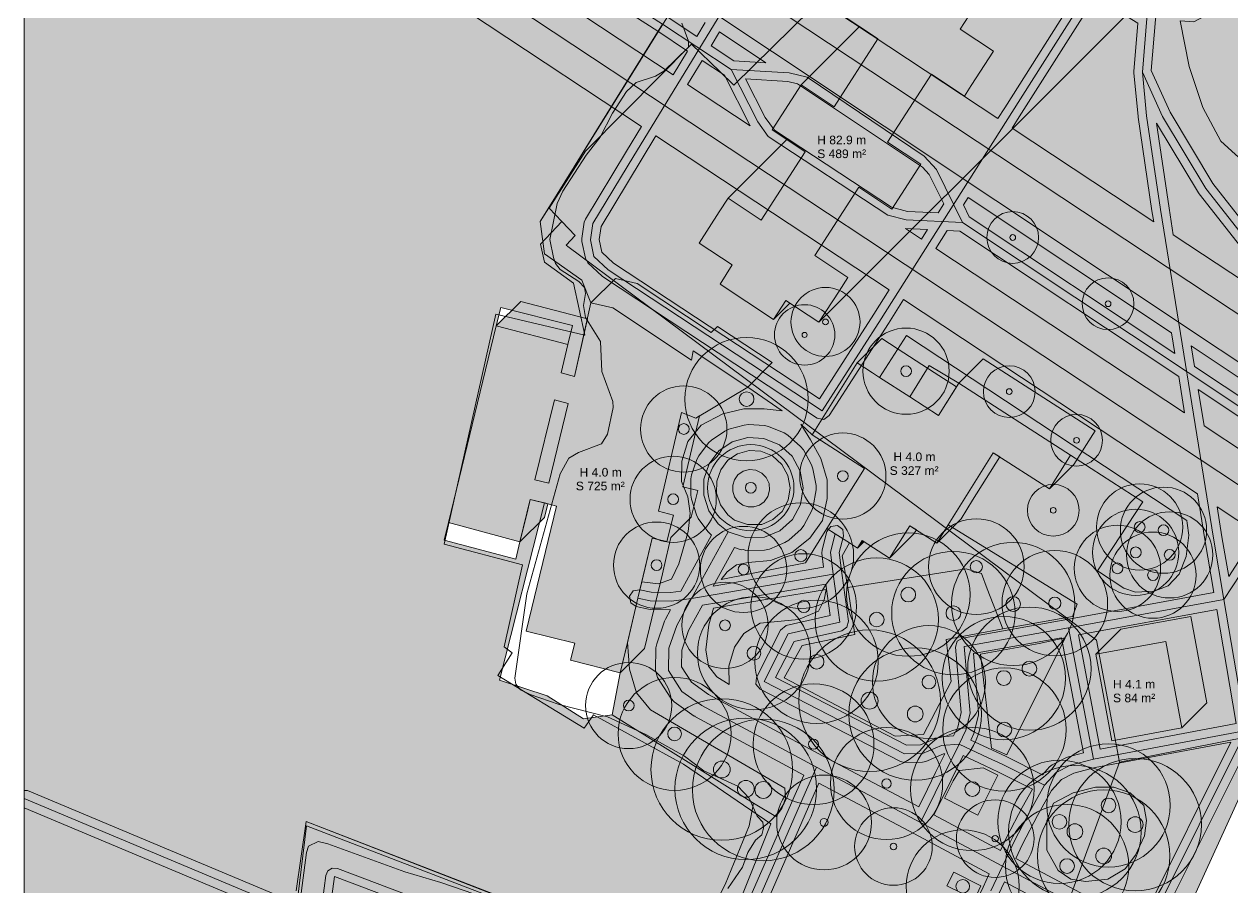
# Model space of a CAD drawing. Header units: metres. Extents: x -8 to 1190, y -11 to 1223.
# Drawn here: x 0 to 140, y 985.6 to 1085.7 of the extents above; entities that cross this region are included whole.
import ezdxf

# ---------------------------------------------------------------- set-up
doc = ezdxf.new("R2010")
doc.units = ezdxf.units.M
doc.header["$MEASUREMENT"] = 0
for name, color, linetype, lineweight, true_color in [('TPX_BUILDING_AREAS_TEXT', 7, 'CONTINUOUS', 0, 0x000000), ('TPX_BUILDING_HEIGHTS_TEXT', 7, 'CONTINUOUS', 0, 0x000000), ('TPX_BUILDINGS', 7, 'CONTINUOUS', 0, 0x000000), ('TPX_BUILDINGS_HATCH', 7, 'CONTINUOUS', 0, 0xf0f0f0), ('TPX_BUILDINGS_SHADOWS_HATCH', 7, 'CONTINUOUS', 0, 0x000000), ('TPX_BUILDINGS_SHADOWS_OUTLINES', 7, 'CONTINUOUS', 0, 0x000000), ('TPX_CADASTRES', 7, 'CONTINUOUS', 0, 0x646464), ('TPX_CONTOUR_LINES_5M', 7, 'CONTINUOUS', 0, 0x969696), ('TPX_FRAME_PROJECT', 7, 'CONTINUOUS', 0, 0x000000), ('TPX_ROADS_AXES', 7, 'CONTINUOUS', 0, 0x323232), ('TPX_ROADS_CONTOURS', 7, 'CONTINUOUS', 0, 0x646464), ('TPX_VEGETATION_GREEN_SPACES', 7, 'CONTINUOUS', 0, 0x58ba48), ('TPX_VEGETATION_GREEN_SPACES_HATCH', 7, 'CONTINUOUS', 0, 0x58ba48), ('TPX_VEGETATION_TREES_INDIVIDUAL', 7, 'CONTINUOUS', 0, 0x136734), ('TPX_WATERWAYS', 7, 'CONTINUOUS', 0, 0x7aafdf), ('TPX_WATERWAYS_HATCH', 7, 'CONTINUOUS', 0, 0x7aafdf)]:
    doc.layers.add(name, color=color, linetype=linetype, lineweight=lineweight, true_color=true_color)
doc.styles.add('TPX_TEXTE', font='arial.ttf')

# ---------------------------------------------------------------- blocks, each defined once
blk = doc.blocks.new('TREETR006_CR070')
at = {"layer": 'TPX_VEGETATION_TREES_INDIVIDUAL'}
for radius in [7, 0.583]:
    blk.add_circle((0, 0, 0.04), radius, dxfattribs=at)
blk = doc.blocks.new('TREETR009_CR072')
at = {"layer": 'TPX_VEGETATION_TREES_INDIVIDUAL'}
for radius in [7.15, 0.851]:
    blk.add_circle((0, 0, 0.04), radius, dxfattribs=at)
blk = doc.blocks.new('TREETR003_CR030')
at = {"layer": 'TPX_VEGETATION_TREES_INDIVIDUAL'}
for radius in [3, 0.333]:
    blk.add_circle((0, 0, 0.04), radius, dxfattribs=at)
blk = doc.blocks.new('TREETR005_CR065')
at = {"layer": 'TPX_VEGETATION_TREES_INDIVIDUAL'}
for radius in [6.5, 0.542]:
    blk.add_circle((0, 0, 0.04), radius, dxfattribs=at)
blk = doc.blocks.new('TREETR003_CR035')
at = {"layer": 'TPX_VEGETATION_TREES_INDIVIDUAL'}
for radius in [3.5, 0.292]:
    blk.add_circle((0, 0, 0.04), radius, dxfattribs=at)
blk = doc.blocks.new('TREETR010_CR082')
at = {"layer": 'TPX_VEGETATION_TREES_INDIVIDUAL'}
for radius in [8.21, 0.978]:
    blk.add_circle((0, 0, 0.04), radius, dxfattribs=at)
blk = doc.blocks.new('TREETR008_CR066')
at = {"layer": 'TPX_VEGETATION_TREES_INDIVIDUAL'}
for radius in [6.55, 0.792]:
    blk.add_circle((0, 0, 0.04), radius, dxfattribs=at)
blk = doc.blocks.new('TREETR004_CR045')
at = {"layer": 'TPX_VEGETATION_TREES_INDIVIDUAL'}
for radius in [4.5, 0.375]:
    blk.add_circle((0, 0, 0.04), radius, dxfattribs=at)
blk = doc.blocks.new('TREETR005_CR055')
at = {"layer": 'TPX_VEGETATION_TREES_INDIVIDUAL'}
for radius in [5.5, 0.458]:
    blk.add_circle((0, 0, 0.04), radius, dxfattribs=at)
blk = doc.blocks.new('TREETR003_CR040')
at = {"layer": 'TPX_VEGETATION_TREES_INDIVIDUAL'}
for radius in [4, 0.333]:
    blk.add_circle((0, 0, 0.04), radius, dxfattribs=at)
blk = doc.blocks.new('TREETR006_CR050')
at = {"layer": 'TPX_VEGETATION_TREES_INDIVIDUAL'}
for radius in [5, 0.625]:
    blk.add_circle((0, 0, 0.04), radius, dxfattribs=at)
blk = doc.blocks.new('TREETR007_CR061')
at = {"layer": 'TPX_VEGETATION_TREES_INDIVIDUAL'}
for radius in [6.12, 0.708]:
    blk.add_circle((0, 0, 0.04), radius, dxfattribs=at)
blk = doc.blocks.new('TREETR009_CR077')
at = {"layer": 'TPX_VEGETATION_TREES_INDIVIDUAL'}
for radius in [7.68, 0.914]:
    blk.add_circle((0, 0, 0.04), radius, dxfattribs=at)
blk = doc.blocks.new('TREETR007_CR056')
at = {"layer": 'TPX_VEGETATION_TREES_INDIVIDUAL'}
for radius in [5.55, 0.708]:
    blk.add_circle((0, 0, 0.04), radius, dxfattribs=at)

msp = doc.modelspace()

# ---------------------------------------------------------------- hatches: boundary and pattern name
at = {"layer": 'TPX_BUILDINGS_HATCH'}
for points in [[(80.55, 1063.88), (78.25, 1060.25), (82.08, 1057.72), (80.67, 1055.51), (86.87, 1051.4), (88.28, 1053.61), (92.12, 1051.07), (94.49, 1054.67), (95.47, 1056.28), (91.64, 1058.82), (96.74, 1066.75), (100.58, 1064.21), (103.94, 1069.42), (100.09, 1071.96), (105.17, 1079.86), (109.01, 1077.31), (109.78, 1078.53), (112.36, 1082.52), (108.51, 1085.06), (110.02, 1087.41), (103.81, 1091.52), (102.31, 1089.17), (98.48, 1091.71), (95.94, 1087.67), (95.14, 1086.5), (98.97, 1083.97), (93.88, 1076.06), (90.05, 1078.6), (86.71, 1073.39), (90.54, 1070.86), (85.42, 1062.92), (81.59, 1065.46), (80.55, 1063.88)], [(96.57, 1046.35), (91.35, 1038.01), (97.4, 1034.1), (93.06, 1027.15), (94.01, 1026.54), (95.66, 1025.48), (96.61, 1024.87), (97.15, 1025.74), (100.31, 1023.71), (102.66, 1027.47), (105.78, 1025.46), (107.11, 1027.59), (112.32, 1035.94), (118.85, 1031.74), (121.3, 1035.67), (108.33, 1044.01), (106, 1040.27), (102.65, 1042.43), (99.15, 1044.68), (98.35, 1045.2), (96.57, 1046.35)], [(132.33, 1014.04), (124.22, 1012.56), (126.07, 1002.53), (134.18, 1004.02), (132.33, 1014.04)]]:
    msp.add_hatch(color=256, dxfattribs=at).paths.add_polyline_path(points)
h = msp.add_hatch(color=256, dxfattribs=at)
h.paths.add_polyline_path([(54.73, 1050.66), (49.2, 1027.86), (57.47, 1025.6), (58.67, 1030.53), (60.33, 1030.11), (61.71, 1029.76), (58.18, 1015.25), (63.85, 1013.86), (63.33, 1011.88), (69.08, 1010.4), (69.93, 1013.93), (71.15, 1019.08), (71.59, 1020.96), (72.79, 1026.02), (74.5, 1025.64), (75.27, 1028.71), (73.52, 1029.16), (76.21, 1040.6), (77.85, 1039.96), (83.88, 1043.56), (77.54, 1047.76), (77.37, 1046.68), (68.24, 1052.74), (65.7, 1053.33), (63.81, 1044.79), (62.23, 1045.21), (63.02, 1048.51), (54.73, 1050.66)])
h.paths.add_polyline_path([(59.19, 1032.8), (61.47, 1042.06), (63.07, 1041.65), (60.81, 1032.39), (59.19, 1032.8)], flags=16)
at = {"layer": 'TPX_BUILDINGS_SHADOWS_HATCH'}
for points in [[(96.74, 1066.75), (91.64, 1058.82), (95.47, 1056.28), (94.49, 1054.67), (92.12, 1051.07), (150.74, 1109.69), (153.11, 1113.29), (154.09, 1114.9), (152.4, 1116.02), (159.2, 1122.83), (162.55, 1128.04), (160.86, 1129.16), (167.63, 1135.93), (168.4, 1137.15), (170.98, 1141.14), (167.13, 1143.68), (168.64, 1146.03), (162.43, 1150.14), (160.42, 1148.13), (157.1, 1150.33), (98.48, 1091.71), (102.31, 1089.17), (103.81, 1091.52), (110.02, 1087.41), (108.51, 1085.06), (112.36, 1082.52), (109.78, 1078.53), (109.01, 1077.31), (105.17, 1079.86), (100.09, 1071.96), (103.94, 1069.42), (100.58, 1064.21), (96.74, 1066.75)], [(96.84, 1085.38), (90.05, 1078.6), (93.88, 1076.06), (98.97, 1083.97), (96.84, 1085.38)], [(88.4, 1072.27), (81.59, 1065.46), (85.42, 1062.92), (90.54, 1070.86), (88.4, 1072.27)], [(68.53, 1056.15), (65.7, 1053.33), (68.24, 1052.74), (77.37, 1046.68), (77.54, 1047.76), (83.88, 1043.56), (86.71, 1046.39), (80.37, 1050.59), (79.65, 1049.87), (71.07, 1055.57), (68.53, 1056.15)], [(57.56, 1053.49), (54.73, 1050.66), (63.02, 1048.51), (62.23, 1045.21), (63.81, 1044.79), (65.29, 1051.48), (57.56, 1053.49)], [(88.28, 1053.61), (86.87, 1051.4), (88.76, 1053.29), (88.28, 1053.61)], [(99.4, 1049.18), (96.57, 1046.35), (98.35, 1045.2), (99.15, 1044.68), (102.65, 1042.43), (106, 1040.27), (108.07, 1043.59), (105.47, 1045.26), (101.98, 1047.51), (101.18, 1048.03), (99.4, 1049.18)], [(111.16, 1046.84), (108.33, 1044.01), (121.3, 1035.67), (118.85, 1031.74), (121.67, 1034.57), (124.13, 1038.49), (111.16, 1046.84)], [(61.47, 1042.06), (59.19, 1032.8), (60.81, 1032.39), (63.07, 1041.65), (61.47, 1042.06)], [(69.88, 1013.75), (69.08, 1010.4), (71.91, 1013.22), (72.76, 1016.76), (73.98, 1021.91), (74.42, 1023.79), (74.97, 1026.11), (77.33, 1028.47), (78.09, 1031.54), (76.34, 1031.99), (78.28, 1040.22), (77.85, 1039.96), (76.21, 1040.6), (73.52, 1029.16), (75.27, 1028.71), (74.5, 1025.64), (72.79, 1026.02), (71.59, 1020.96), (71.15, 1019.08), (69.88, 1013.75)], [(107.11, 1027.59), (105.78, 1025.46), (108.61, 1028.29), (109.94, 1030.42), (113.08, 1035.45), (112.32, 1035.94), (107.11, 1027.59)], [(58.29, 1028.98), (57.47, 1025.6), (60.3, 1028.43), (60.69, 1030.02), (58.67, 1030.53), (58.29, 1028.98)], [(102.38, 1027.02), (100.31, 1023.71), (103.14, 1026.54), (103.42, 1026.98), (102.66, 1027.47), (102.38, 1027.02)], [(97.15, 1025.74), (96.61, 1024.87), (97.35, 1025.61), (97.15, 1025.74)], [(127.12, 1015.46), (124.22, 1012.56), (132.33, 1014.04), (134.18, 1004.02), (137.08, 1006.92), (135.22, 1016.94), (127.12, 1015.46)]]:
    msp.add_hatch(color=256, dxfattribs=at).paths.add_polyline_path(points)
at = {"layer": 'TPX_VEGETATION_GREEN_SPACES_HATCH'}
for points in [[(0, 946.95), (0, 748.38), (1.31, 752.54), (3.68, 758.98), (6.18, 765.81), (7.04, 769.09), (7.68, 771.52), (8.36, 774.1), (8.58, 774.97), (10.02, 782.12), (11.48, 793.14), (12.1, 803.39), (13.01, 814.47), (13.87, 823.96), (14.22, 828.87), (14.35, 830.78), (14.48, 832.11), (15.05, 839.73), (17.03, 857.82), (17.14, 858.81), (18.41, 871.02), (22.6, 871.19), (28, 870.09), (29.63, 870.42), (66.84, 873.86), (69.33, 877.17), (70.64, 878.65), (71.45, 879.38), (72.23, 879.52), (72.99, 878.95), (77.42, 900.8), (81.56, 922.88), (82.26, 923.22), (85.47, 922.63), (85.77, 924.24), (86.11, 926.04), (86.54, 928.42), (86.97, 930.73), (89.12, 942.26), (89.73, 944.01), (90.69, 945.45), (92.03, 946.57), (93.5, 947.2), (95.23, 947.38), (115.7, 948.85), (117.33, 949.18), (118.76, 949.67), (119.86, 950.6), (120.69, 951.98), (125.22, 961.69), (130.85, 974.01), (132.57, 977.77), (134.39, 981.76), (142.7, 999.97), (145.24, 1005.52), (185.84, 1013.05), (217.83, 1018.96), (223.71, 1020.26), (221.84, 1029.13), (218.88, 1043.16), (217.58, 1049.33), (217.01, 1052.03), (215.68, 1058.31), (215.05, 1061.27), (214.08, 1065.92), (212.22, 1074.71), (211.56, 1077.85), (241.43, 1084.13), (243.06, 1076.42), (246.19, 1061.55), (248.12, 1052.43), (248.93, 1048.59), (250.85, 1039.5), (253.62, 1026.2), (259.73, 1027.35), (266.95, 1028.75), (258.3, 1072.96), (255.77, 1085.84), (296.74, 1093.81), (313.88, 1097.15), (316.41, 1097.64), (334.66, 1101.2), (378.18, 1109.74), (389.82, 1112.03), (387.91, 1124.13), (401.49, 1126.84), (484.15, 1142.34), (485.48, 1142.62), (487.78, 1143.04), (498.8, 1145.1), (500.98, 1145.51), (530.38, 1150.99), (533.24, 1151.54), (574.75, 1159.4), (574.1, 1163.4), (563.36, 1215.93), (563, 1218.59), (401.94, 1218.59), (401.47, 1216.75), (400.39, 1208.81), (401.16, 1205.6), (402.53, 1203.12), (403.3, 1200.46), (403.67, 1197.11), (402.52, 1193.65), (399.97, 1187.73), (396.85, 1182.79), (394.1, 1179.23), (389.84, 1175.05), (384.07, 1168.9), (379.71, 1165.1), (377.59, 1162.91), (376.46, 1159.99), (375.71, 1155.78), (375.78, 1138.41), (375.81, 1129.84), (373.86, 1128.02), (371.07, 1126.67), (366.58, 1125.46), (336.55, 1120.38), (326.68, 1119.79), (315.15, 1121.43), (307.05, 1123.19), (299.46, 1126.34), (289.16, 1132.6), (282.52, 1138.46), (277.47, 1144.68), (272.95, 1149.57), (270.14, 1151.39), (267.65, 1152.32), (261.09, 1177.74), (229.2, 1170.51), (226.55, 1164.41), (162.2, 1148.41), (158.41, 1147.29), (154.16, 1145.85), (149.7, 1143.84), (145.34, 1141.24), (141.54, 1138.54), (144.46, 1134.75), (146.98, 1131.4), (133.62, 1121.1), (131.09, 1124.45), (127.13, 1129.25), (123.84, 1130.33), (91.75, 1110.02), (87.45, 1107.29), (81.28, 1097.36), (59.82, 1062.76), (60.31, 1059.01), (64.63, 1055.95), (65.7, 1053.33), (68.24, 1052.74), (77.37, 1046.68), (77.54, 1047.76), (83.88, 1043.56), (77.85, 1039.96), (76.21, 1040.6), (73.52, 1029.16), (75.27, 1028.71), (74.5, 1025.64), (72.79, 1026.02), (71.15, 1019.08), (69.93, 1013.93), (69.08, 1010.4), (68.15, 1005.55), (76.96, 1000.05), (84.54, 995.29), (84.06, 992.66), (81.26, 985.85), (77.92, 979.36), (76.05, 976.38), (32.69, 993.15), (31.52, 985.11), (31.23, 982.73), (28.61, 961.39), (31.66, 960.68), (32.35, 960.51), (33.03, 960.34), (57.92, 954.73), (58.66, 954.55), (59.41, 954.37), (63.72, 953.35), (60.59, 933.97), (0, 946.95)], [(135.6, 1085.94), (134, 1086.03), (135.03, 1080.73), (136.63, 1075.99), (138.71, 1072.07), (142.03, 1069.07), (146.5, 1066.43), (151.98, 1065.27), (156.9, 1065.53), (162.59, 1067.21), (167.48, 1069.57), (167.32, 1072.14), (168, 1075.25), (169.05, 1078.43), (171.07, 1082.42), (174.15, 1086.77), (178.48, 1090.4), (184.02, 1093.88), (188.44, 1096.21), (193.45, 1098.04), (197.51, 1099.09), (201.82, 1100), (206.53, 1100.54), (210.91, 1100.66), (216.07, 1100.43), (221.63, 1099.53), (226.47, 1097.91), (230.3, 1096.63), (233.61, 1096.25), (237.08, 1096.44), (239.16, 1096.47), (241.09, 1096.17), (241.33, 1100.61), (240.78, 1105.99), (239.26, 1112.02), (237.78, 1116.32), (236.66, 1115.86), (234.76, 1115.95), (231.93, 1117.04), (229.53, 1118.43), (227.65, 1120.43), (225.96, 1123.95), (224.78, 1127.69), (224.38, 1131.27), (224.46, 1133.52), (225, 1135.62), (225.57, 1136.34), (222.37, 1139.49), (218.37, 1142.81), (214.48, 1145.28), (209.77, 1147.78), (204.86, 1149.82), (200.28, 1150.74), (196.2, 1150.63), (192.57, 1149.74), (189.27, 1148.36), (186.65, 1146.57), (184.27, 1144.16), (182.66, 1141.88), (183.94, 1140.96), (184.67, 1138.52), (184.36, 1133.59), (183.38, 1129.04), (180.82, 1123.23), (177.41, 1119.71), (172.92, 1116.75), (167.96, 1114.82), (162.52, 1113.95), (157.31, 1113.48), (152.31, 1112.4), (148.81, 1110.86), (145.7, 1108.11), (143.4, 1105.05), (142.08, 1100.41), (140.99, 1095.8), (140.29, 1091.1), (139.38, 1088.82), (137.42, 1086.91), (135.6, 1085.94)], [(102.26, 1049.54), (99.15, 1044.68), (102.65, 1042.43), (104.92, 1046.07), (108.33, 1044.01), (121.3, 1035.67), (129.67, 1030.25), (124.41, 1022.22), (127.47, 1020.23), (128.82, 1019.78), (130.97, 1019.87), (132.62, 1020.51), (133.87, 1021.86), (134.71, 1023.89), (134.99, 1026.36), (134.83, 1027.75), (134.79, 1028.06), (102.26, 1049.54)], [(72.79, 1026.02), (71.59, 1020.96), (73.53, 1020.72), (75.02, 1021.27), (75.89, 1023.05), (76.98, 1026.81), (77.21, 1028.92), (76.93, 1030.84), (76.18, 1032.62), (76.23, 1034.96), (76.93, 1037.26), (78.48, 1039.12), (80.97, 1040.47), (83.43, 1041.05), (85.78, 1041.03), (87.85, 1040.79), (83.88, 1043.56), (77.85, 1039.96), (76.21, 1040.6), (73.52, 1029.16), (75.27, 1028.71), (74.5, 1025.64), (72.79, 1026.02)], [(81.51, 1022.12), (80.79, 1021.22), (90.57, 1023.15), (93.06, 1027.15), (97.4, 1034.1), (91.35, 1038.01), (90.04, 1039.25), (91.14, 1037.43), (92.36, 1035.26), (93.08, 1032.78), (93.08, 1030.62), (92.54, 1028.07), (91.07, 1026.01), (88.98, 1024.36), (86.53, 1023.43), (83.94, 1023.19), (82.58, 1022.93), (81.51, 1022.12)], [(82.13, 1032.16), (82.13, 1031.47), (82.34, 1030.82), (82.73, 1030.27), (83.29, 1029.86), (83.93, 1029.65), (84.6, 1029.65), (85.25, 1029.86), (85.79, 1030.25), (86.22, 1030.87), (86.41, 1031.61), (86.35, 1032.36), (86.03, 1033.05), (85.5, 1033.58), (84.82, 1033.9), (84.08, 1033.98), (83.36, 1033.79), (82.74, 1033.36), (82.34, 1032.81), (82.13, 1032.16)], [(95.66, 1025.48), (94.81, 1023.98), (95.46, 1020.31), (109.21, 1022.49), (110.97, 1021.92), (111.64, 1020.16), (113.43, 1015.5), (121.53, 1016.94), (122.07, 1018.38), (107.11, 1027.59), (105.78, 1025.46), (102.66, 1027.47), (100.31, 1023.71), (97.15, 1025.74), (96.61, 1024.87), (95.66, 1025.48)], [(90.17, 1013.59), (88.08, 1009.84), (100.97, 1003.07), (104.26, 1003.25), (107.46, 1009.39), (106.86, 1014.29), (113.43, 1015.5), (111.64, 1020.16), (110.97, 1021.92), (109.21, 1022.49), (95.46, 1020.31), (96.28, 1014.87), (90.17, 1013.59)], [(79.37, 1015.98), (79.03, 1013.06), (79.32, 1011.19), (80.31, 1009.95), (81.72, 1009.07), (81.69, 1011.17), (82.33, 1013.37), (83.41, 1014.98), (85.31, 1016.16), (89.77, 1016.59), (92.08, 1017.57), (92.75, 1018.88), (92.98, 1020.09), (79.9, 1017.9), (79.37, 1015.98)], [(69.08, 1010.4), (68.15, 1005.55), (76.96, 1000.05), (84.54, 995.29), (87.12, 993.75), (87.82, 994.67), (88.27, 995.82), (88.16, 997.01), (72.6, 1006.1), (70.97, 1008.08), (70.18, 1010.84), (69.93, 1013.93), (69.08, 1010.4)], [(117.64, 1013.82), (110.87, 1012.59), (112.12, 1001.68), (113.9, 1000.91), (120.66, 1014.46), (117.64, 1013.82)], [(107.68, 997.88), (106.68, 995.86), (110.54, 993.88), (112.85, 998.52), (111.15, 999.4), (108.42, 999.09), (107.68, 997.88)], [(119.3, 995.27), (118.54, 993.23), (118.55, 989.83), (119.84, 987.49), (121.34, 986.48), (123.02, 986.19), (125.62, 986.49), (127.61, 987.66), (128.84, 989.25), (129.85, 991.48), (130.11, 993.29), (129.79, 995.02), (128.21, 996.5), (126.32, 997.15), (124.18, 997.15), (121.61, 996.47), (119.3, 995.27)], [(107.76, 987.27), (106.96, 985.69), (108.6, 984.89), (110.15, 984.13), (110.91, 985.7), (107.76, 987.27)]]:
    msp.add_hatch(color=256, dxfattribs=at).paths.add_polyline_path(points)
at = {"layer": 'TPX_WATERWAYS_HATCH'}
for points in [[(0, 1218.59), (0, 946.95), (60.59, 933.97), (63.72, 953.35), (59.41, 954.37), (58.66, 954.55), (57.92, 954.73), (33.03, 960.34), (32.35, 960.51), (31.66, 960.68), (28.61, 961.39), (30.95, 980.52), (31.23, 982.73), (31.52, 985.11), (32.69, 993.15), (68.12, 979.37), (76.05, 976.38), (77.92, 979.36), (81.26, 985.85), (84.06, 992.66), (84.54, 995.29), (76.96, 1000.05), (68.15, 1005.55), (64.83, 1005.08), (60.63, 1007.74), (55.09, 1009.55), (60.33, 1030.11), (58.67, 1030.53), (57.47, 1025.6), (56.98, 1023.58), (48.69, 1025.81), (49.2, 1027.86), (54.73, 1050.66), (55.25, 1052.8), (63.55, 1050.68), (63.02, 1048.51), (62.23, 1045.21), (63.81, 1044.79), (65.7, 1053.33), (64.63, 1055.95), (60.31, 1059.01), (59.82, 1062.76), (61.27, 1065.1), (66.36, 1073.33), (69.94, 1079.11), (73.99, 1085.67), (81.28, 1097.36), (87.45, 1107.29), (91.75, 1110.02), (123.84, 1130.33), (127.13, 1129.25), (131.09, 1124.45), (133.62, 1121.1), (146.98, 1131.4), (144.46, 1134.75), (141.54, 1138.54), (145.34, 1141.24), (149.7, 1143.84), (154.16, 1145.85), (158.41, 1147.29), (162.2, 1148.41), (226.55, 1164.41), (229.2, 1170.51), (261.09, 1177.74), (267.65, 1152.32), (270.14, 1151.39), (272.95, 1149.57), (277.47, 1144.68), (282.52, 1138.46), (289.16, 1132.6), (299.46, 1126.34), (307.05, 1123.19), (315.15, 1121.43), (326.68, 1119.79), (336.55, 1120.38), (366.58, 1125.46), (371.07, 1126.67), (373.86, 1128.02), (375.81, 1129.84), (375.78, 1138.41), (375.71, 1155.78), (376.46, 1159.99), (377.59, 1162.91), (379.71, 1165.1), (384.07, 1168.9), (389.84, 1175.05), (394.1, 1179.23), (396.85, 1182.79), (399.97, 1187.73), (402.52, 1193.65), (403.67, 1197.11), (403.3, 1200.46), (402.53, 1203.12), (401.16, 1205.6), (400.39, 1208.81), (401.47, 1216.75), (401.94, 1218.59), (0, 1218.59)], [(0, 1218.59), (0, 946.95), (60.59, 933.97), (63.72, 953.35), (59.41, 954.37), (58.66, 954.55), (57.92, 954.73), (33.03, 960.34), (32.35, 960.51), (31.66, 960.68), (28.61, 961.39), (30.95, 980.52), (31.23, 982.73), (31.52, 985.11), (32.69, 993.15), (68.12, 979.37), (76.05, 976.38), (77.92, 979.36), (81.26, 985.85), (84.06, 992.66), (84.54, 995.29), (76.96, 1000.05), (68.15, 1005.55), (64.83, 1005.08), (60.63, 1007.74), (55.09, 1009.55), (60.33, 1030.11), (58.67, 1030.53), (57.47, 1025.6), (56.98, 1023.58), (48.69, 1025.81), (49.2, 1027.86), (54.73, 1050.66), (55.25, 1052.8), (63.55, 1050.68), (63.02, 1048.51), (62.23, 1045.21), (63.81, 1044.79), (65.7, 1053.33), (64.63, 1055.95), (60.31, 1059.01), (59.82, 1062.76), (61.27, 1065.1), (66.36, 1073.33), (69.94, 1079.11), (73.99, 1085.67), (81.28, 1097.36), (87.45, 1107.29), (91.75, 1110.02), (123.84, 1130.33), (127.13, 1129.25), (131.09, 1124.45), (133.62, 1121.1), (146.98, 1131.4), (144.46, 1134.75), (141.54, 1138.54), (145.34, 1141.24), (149.7, 1143.84), (154.16, 1145.85), (158.41, 1147.29), (162.2, 1148.41), (226.55, 1164.41), (229.2, 1170.51), (261.09, 1177.74), (267.65, 1152.32), (270.14, 1151.39), (272.95, 1149.57), (277.47, 1144.68), (282.52, 1138.46), (289.16, 1132.6), (299.46, 1126.34), (307.05, 1123.19), (315.15, 1121.43), (326.68, 1119.79), (336.55, 1120.38), (366.58, 1125.46), (371.07, 1126.67), (373.86, 1128.02), (375.81, 1129.84), (375.78, 1138.41), (375.71, 1155.78), (376.46, 1159.99), (377.59, 1162.91), (379.71, 1165.1), (384.07, 1168.9), (389.84, 1175.05), (394.1, 1179.23), (396.85, 1182.79), (399.97, 1187.73), (402.52, 1193.65), (403.67, 1197.11), (403.3, 1200.46), (402.53, 1203.12), (401.16, 1205.6), (400.39, 1208.81), (401.47, 1216.75), (401.94, 1218.59), (0, 1218.59)], [(61.47, 1042.06), (59.19, 1032.8), (60.81, 1032.39), (63.07, 1041.65), (61.47, 1042.06)]]:
    msp.add_hatch(color=256, dxfattribs=at).paths.add_polyline_path(points)

# ---------------------------------------------------------------- linework, layer by layer
at = {"layer": 'TPX_BUILDINGS', "elevation": 0.04}
msp.add_lwpolyline([(95.14, 1086.5), (98.97, 1083.97), (93.88, 1076.06), (90.05, 1078.6), (86.71, 1073.39), (90.54, 1070.86), (85.42, 1062.92), (81.59, 1065.46), (80.55, 1063.88), (78.25, 1060.25), (82.08, 1057.72), (80.67, 1055.51), (86.87, 1051.4), (88.28, 1053.61), (92.12, 1051.07), (94.49, 1054.67), (95.47, 1056.28), (91.64, 1058.82), (96.74, 1066.75), (100.58, 1064.21), (103.94, 1069.42), (100.09, 1071.96), (105.17, 1079.86), (109.01, 1077.31), (109.78, 1078.53), (112.36, 1082.52), (108.51, 1085.06), (110.02, 1087.41)], dxfattribs=at)
for points in [[(54.73, 1050.66), (49.2, 1027.86), (57.47, 1025.6), (58.67, 1030.53), (60.33, 1030.11), (61.71, 1029.76), (58.18, 1015.25), (63.85, 1013.86), (63.33, 1011.88), (69.08, 1010.4), (69.93, 1013.93), (71.15, 1019.08), (71.59, 1020.96), (72.79, 1026.02), (74.5, 1025.64), (75.27, 1028.71), (73.52, 1029.16), (76.21, 1040.6), (77.85, 1039.96), (83.88, 1043.56), (77.54, 1047.76), (77.37, 1046.68), (68.24, 1052.74), (65.7, 1053.33), (63.81, 1044.79), (62.23, 1045.21), (63.02, 1048.51)], [(96.57, 1046.35), (91.35, 1038.01), (97.4, 1034.1), (93.06, 1027.15), (94.01, 1026.54), (95.66, 1025.48), (96.61, 1024.87), (97.15, 1025.74), (100.31, 1023.71), (102.66, 1027.47), (105.78, 1025.46), (107.11, 1027.59), (112.32, 1035.94), (118.85, 1031.74), (121.3, 1035.67), (108.33, 1044.01), (106, 1040.27), (102.65, 1042.43), (99.15, 1044.68), (98.35, 1045.2)], [(59.19, 1032.8), (61.47, 1042.06), (63.07, 1041.65), (60.81, 1032.39)], [(132.33, 1014.04), (124.22, 1012.56), (126.07, 1002.53), (134.18, 1004.02)]]:
    msp.add_lwpolyline(points, close=True, dxfattribs=at)
at = {"layer": 'TPX_BUILDINGS_SHADOWS_OUTLINES', "elevation": 0.04}
msp.add_lwpolyline([(157.1, 1150.33), (98.48, 1091.71), (102.31, 1089.17), (103.81, 1091.52), (110.02, 1087.41), (108.51, 1085.06), (112.36, 1082.52), (109.78, 1078.53), (109.01, 1077.31), (105.17, 1079.86), (100.09, 1071.96), (103.94, 1069.42), (100.58, 1064.21), (96.74, 1066.75), (91.64, 1058.82), (95.47, 1056.28), (94.49, 1054.67), (92.12, 1051.07), (150.74, 1109.69)], dxfattribs=at)
for points in [[(96.84, 1085.38), (90.05, 1078.6), (93.88, 1076.06), (98.97, 1083.97)], [(88.4, 1072.27), (81.59, 1065.46), (85.42, 1062.92), (90.54, 1070.86)], [(68.53, 1056.15), (65.7, 1053.33), (68.24, 1052.74), (77.37, 1046.68), (77.54, 1047.76), (83.88, 1043.56), (86.71, 1046.39), (80.37, 1050.59), (79.65, 1049.87), (71.07, 1055.57)], [(57.56, 1053.49), (54.73, 1050.66), (63.02, 1048.51), (62.23, 1045.21), (63.81, 1044.79), (65.29, 1051.48)], [(88.28, 1053.61), (86.87, 1051.4), (88.76, 1053.29)], [(99.4, 1049.18), (96.57, 1046.35), (98.35, 1045.2), (99.15, 1044.68), (102.65, 1042.43), (106, 1040.27), (108.07, 1043.59), (105.47, 1045.26), (101.98, 1047.51), (101.18, 1048.03)], [(111.16, 1046.84), (108.33, 1044.01), (121.3, 1035.67), (118.85, 1031.74), (121.67, 1034.57), (124.13, 1038.49)], [(61.47, 1042.06), (59.19, 1032.8), (60.81, 1032.39), (63.07, 1041.65)], [(69.88, 1013.75), (69.08, 1010.4), (71.91, 1013.22), (72.76, 1016.76), (73.98, 1021.91), (74.42, 1023.79), (74.97, 1026.11), (77.33, 1028.47), (78.09, 1031.54), (76.34, 1031.99), (78.28, 1040.22), (77.85, 1039.96), (76.21, 1040.6), (73.52, 1029.16), (75.27, 1028.71), (74.5, 1025.64), (72.79, 1026.02), (71.59, 1020.96), (71.15, 1019.08)], [(107.11, 1027.59), (105.78, 1025.46), (108.61, 1028.29), (109.94, 1030.42), (113.08, 1035.45), (112.32, 1035.94)], [(58.29, 1028.98), (57.47, 1025.6), (60.3, 1028.43), (60.69, 1030.02), (58.67, 1030.53)], [(102.38, 1027.02), (100.31, 1023.71), (103.14, 1026.54), (103.42, 1026.98), (102.66, 1027.47)], [(97.15, 1025.74), (96.61, 1024.87), (97.35, 1025.61)], [(127.12, 1015.46), (124.22, 1012.56), (132.33, 1014.04), (134.18, 1004.02), (137.08, 1006.92), (135.22, 1016.94)]]:
    msp.add_lwpolyline(points, close=True, dxfattribs=at)
at = {"layer": 'TPX_CADASTRES', "elevation": 0.02}
for points in [[(205.79, 1015.68), (131.43, 1123.91), (129.4, 1126.87), (117.14, 1114.1), (113.32, 1110.12), (113.41, 1109.2), (109.46, 1105.32), (106.13, 1102.05), (97.42, 1093.49), (93.48, 1089.62), (82.26, 1078.59), (80.63, 1080.17), (77.35, 1083.34), (69.65, 1075.57), (65.07, 1070.94), (60.86, 1064.31), (62.32, 1062.77), (63.87, 1061.13), (62.83, 1060.02), (63.02, 1059.88), (70.72, 1054.14), (124.31, 1014.19), (126.96, 1000.05), (169.11, 1008.4)], [(109.3, 951.7), (126.96, 1000.05), (124.31, 1014.19), (70.72, 1054.14), (63.02, 1059.88), (62.83, 1060.02), (63.87, 1061.13), (62.32, 1062.77), (59.85, 1060.13), (60.3, 1058.05), (63.67, 1055.6), (65, 1049.57), (54.67, 1052), (48.68, 1025.33), (57.75, 1022.94), (55.65, 1013.41), (56.58, 1012.74), (54.89, 1010.08), (64.92, 1004), (66.01, 1005.53), (76.43, 999.83), (86.57, 992.88), (79.3, 974.76), (32.71, 992.67), (28.87, 961)]]:
    msp.add_lwpolyline(points, dxfattribs=at)
at = {"layer": 'TPX_CONTOUR_LINES_5M', "elevation": 0.05}
for points in [[(76.22, 1085.79), (77.01, 1083.7), (77, 1083), (74.15, 1080.21), (73.2, 1079.61), (70.96, 1078.9), (69.84, 1077.84), (68.19, 1075.33), (66.76, 1072.54), (65.13, 1070.45), (62.43, 1066.27), (61.8, 1064.87), (60.95, 1060.69), (61.37, 1058.6), (61.58, 1057.9), (62.13, 1057.21), (64.3, 1055.81), (64.95, 1055.11), (65.06, 1054.42), (64.84, 1053.02), (65.07, 1051.63), (66.8, 1048.84), (66.98, 1045.35), (68.25, 1041.87), (68.28, 1041.17), (67.61, 1038.11), (66.91, 1036.99), (64.26, 1035.97), (63.14, 1035.31), (62.14, 1033.5), (58.25, 1019.56), (56.87, 1009.8), (57, 1009.1), (57.55, 1008.45), (58.67, 1007.89), (62.02, 1006.73), (67.61, 1005.3), (72.08, 1003.25), (76.55, 1000.74), (78.78, 999.05), (82.72, 997.25), (84.05, 995.86), (84.97, 993.77), (85.61, 993.07), (85.7, 992.37), (85.49, 991.61), (84.76, 990.98), (83.88, 989.58), (83.25, 987.88), (81.56, 985.4)], [(58.67, 982.54), (48.3, 986.1), (44.14, 987.32), (35.2, 990.56), (34.08, 990.83), (32.97, 990.3), (32.72, 989.58), (31.71, 981.91)]]:
    msp.add_lwpolyline(points, dxfattribs=at)
at = {"layer": 'TPX_FRAME_PROJECT', "elevation": 0}
msp.add_lwpolyline([(0, 0), (1184.57, 0), (1184.57, 1218.59), (0, 1218.59)], close=True, dxfattribs=at)
at = {"layer": 'TPX_ROADS_AXES', "elevation": 0.03}
for points in [[(523.94, 800.69), (500.03, 816.25), (471.08, 835.99), (449.97, 849.51), (430.07, 862.38), (410.49, 875.35), (335.84, 923), (238.06, 987.61), (0, 1145.22)], [(574.06, 764.2), (552.28, 776.34), (543.97, 781.65), (521.39, 796.25), (472.89, 827.56), (451.54, 842.05), (422.76, 861.06), (402.53, 873.96), (332.91, 918.46), (73.79, 1091.1), (0, 1139.85)], [(0, 1133.64), (22.05, 1118.93), (73.99, 1085.67), (81.94, 1080.41)], [(129.63, 1080.09), (130.14, 1086.31), (130.56, 1089.52), (131.2, 1093.27), (134.62, 1105.97), (135.71, 1109.43), (137.05, 1112.37), (138.43, 1114.44), (138.89, 1115.13), (141.36, 1117.85), (153.36, 1128.62)], [(0, 1125.35), (326.88, 909.08), (383.23, 870.59), (402.81, 857.47), (455.98, 820.99), (477.35, 806.75), (500.67, 792.04)], [(65.63, 1060.64), (65.91, 1062.52), (70.67, 1070.4), (85.45, 1094.59)], [(99.33, 1051.48), (114.5, 1075.42), (123.15, 1089.08), (123.87, 1090.21)], [(108.78, 1062.63), (105.75, 1068.79), (104.33, 1070.36), (90.75, 1079.5), (88.66, 1080.01), (81.94, 1080.41)], [(81.94, 1080.41), (85.05, 1074.32), (86.25, 1072.64), (100.12, 1063.49), (102.23, 1062.94), (108.78, 1062.63)], [(141.66, 1003.71), (139.07, 1018.9), (137.86, 1026.04), (131.72, 1064.15), (130.11, 1075.03), (129.63, 1080.09)], [(129.63, 1080.09), (131.94, 1074.96), (136.97, 1066.59), (142.23, 1059.91), (146.77, 1054.29), (155.55, 1045), (171.36, 1028.28), (185.84, 1013.05), (186.79, 1012.02)], [(108.78, 1062.63), (330.71, 915.03), (395.82, 872.79), (414.93, 859.65), (453.11, 834.62), (474.47, 820.19), (477.21, 818.46), (482.14, 813.18), (485.2, 810.91), (511.72, 794.29), (526.8, 784.84), (535.26, 779.9), (553.72, 769.08)], [(99.33, 1051.48), (92.49, 1040.79), (67.7, 1057.15), (66.04, 1058.71), (65.63, 1060.64)], [(121.05, 1015.62), (139.07, 1018.9), (141.97, 1023.32), (155.55, 1045), (157.13, 1047.51)], [(83.61, 1026.1), (85.81, 1026.13), (87.61, 1026.89), (89.06, 1028.2), (89.99, 1029.93), (90.31, 1031.87), (89.96, 1033.81), (89.01, 1035.54), (87.54, 1036.85), (85.73, 1037.6), (83.87, 1037.7), (82.07, 1037.21), (80.53, 1036.17), (79.4, 1034.67), (78.79, 1032.89), (78.77, 1031.01)], [(78.77, 1031.01), (79.35, 1029.2), (80.46, 1027.68), (81.62, 1026.78)], [(74.69, 1010.66), (74.74, 1013.28), (75.64, 1015.91), (77.36, 1019.03), (81.62, 1026.78)], [(81.62, 1026.78), (83.61, 1026.1)], [(85.77, 1009.42), (88.56, 1014.92), (94.56, 1016.27), (93.79, 1021.84), (93.45, 1024.42), (94.01, 1026.54)], [(93.79, 1021.84), (80.34, 1019.54), (77.36, 1019.03), (75.01, 1018.71), (72.58, 1018.77), (71.15, 1019.08)], [(121.05, 1015.62), (108.96, 1013.46), (109.64, 1005.74), (109.17, 1003.77), (108.39, 1002.13)], [(123.94, 1000.39), (121.05, 1015.62)], [(78.54, 1006.61), (76.24, 1008.26), (74.69, 1010.66)], [(106.54, 998.39), (108.39, 1002.13), (106.34, 1001.99), (104.13, 1001.04), (102.04, 1001.01), (85.77, 1009.42)], [(78.54, 1006.61), (91.85, 999.45), (103.91, 993.05), (113.41, 987.97), (129.63, 979.36), (132.57, 977.77), (137.81, 974.93)], [(79.74, 917.38), (81.12, 924.81), (81.47, 926.69), (82.39, 931.66), (86.45, 953.51), (96.4, 951.56), (112.46, 952.95), (115.29, 953.5), (117.55, 954.86), (119.24, 956.96), (122.02, 962.56), (128.47, 976.81), (129.63, 979.36), (130.75, 981.82), (141.66, 1003.71)], [(112.05, 985.12), (113.41, 987.97), (114.84, 990.98), (116.59, 994.34), (118.27, 997.36), (119.61, 998.84), (121.3, 999.71), (123.94, 1000.39), (141.66, 1003.71)], [(108.39, 1002.13), (111.75, 1000.55)], [(111.75, 1000.55), (113.38, 999.81)], [(113.38, 999.81), (118.27, 997.36)], [(91.85, 999.45), (90.27, 995.88), (84.51, 982.66), (81.53, 975.43), (81.04, 974.06)], [(106.54, 998.39), (105.61, 996.49)], [(35.22, 981.08), (31.23, 982.73), (0, 995.84)], [(105.61, 996.49), (103.91, 993.05)], [(33.32, 964.93), (35.22, 981.08), (35.96, 986.78), (72.02, 973.13), (70.26, 964.32)]]:
    msp.add_lwpolyline(points, dxfattribs=at)
at = {"layer": 'TPX_ROADS_CONTOURS', "elevation": 0.03}
for points in [[(21.51, 1118.09), (73.45, 1084.83), (76.91, 1082.54), (75.23, 1079.77), (1.93, 1128.27)], [(0, 1121.15), (71.57, 1073.8), (69.82, 1070.92), (65.05, 1063.04), (64.92, 1062.67), (64.64, 1060.79), (64.65, 1060.43), (65.06, 1058.5), (65.35, 1057.98), (67.02, 1056.42), (67.15, 1056.31), (91.93, 1039.96), (92.69, 1039.81), (93.33, 1040.25), (100.18, 1050.94), (101.93, 1053.71), (136.02, 1031.16), (136.87, 1025.88), (137.91, 1019.71), (120.87, 1016.6), (108.78, 1014.44), (108.17, 1014.07), (107.96, 1013.37), (108.63, 1005.81), (108.22, 1004.11), (107.74, 1003.09), (106.27, 1002.99), (105.94, 1002.91), (103.92, 1002.04), (102.27, 1002.01), (87.11, 1009.85), (89.24, 1014.05), (94.78, 1015.29), (95.38, 1015.7), (95.55, 1016.4), (94.78, 1021.97), (94.47, 1024.35), (94.98, 1026.28), (94.88, 1027.04), (94.27, 1027.51), (93.51, 1027.4), (93.05, 1026.79), (92.49, 1024.67), (92.46, 1024.29), (92.67, 1022.66), (79.86, 1020.47), (82.33, 1024.95), (83.13, 1024.68), (83.39, 1024.7), (83.64, 1024.6), (85.83, 1024.64), (86.39, 1024.75), (88.19, 1025.51), (88.62, 1025.78), (90.06, 1027.09), (90.38, 1027.49), (91.31, 1029.22), (91.47, 1029.69), (91.79, 1031.63), (91.79, 1032.13), (91.44, 1034.08), (91.28, 1034.54), (90.32, 1036.27), (90.01, 1036.66), (88.54, 1037.97), (88.11, 1038.24), (86.3, 1038.99), (85.81, 1039.1), (83.96, 1039.2), (83.48, 1039.15), (81.67, 1038.66), (81.23, 1038.45), (79.69, 1037.41), (79.33, 1037.07), (78.2, 1035.57), (77.98, 1035.15), (77.37, 1033.38), (77.29, 1032.91), (77.27, 1031.03), (77.34, 1030.55), (77.92, 1028.74), (78.14, 1028.32), (79.25, 1026.8), (79.54, 1026.5), (79.69, 1026.38), (76.11, 1019.87), (74.95, 1019.71), (72.7, 1019.77), (71.36, 1020.05), (70.61, 1019.92), (70.17, 1019.29), (70.31, 1018.53), (70.94, 1018.1), (72.37, 1017.79), (72.56, 1017.77), (74.92, 1017.71), (74.33, 1016.64), (74.22, 1016.4), (73.32, 1013.77), (73.24, 1013.31), (73.19, 1010.69), (73.43, 1009.85), (74.98, 1007.45), (75.36, 1007.05), (77.67, 1005.39), (77.77, 1005.37), (77.83, 1005.29), (90.36, 998.55), (89.36, 996.28), (83.59, 983.06)], [(143.01, 1060.53), (137.8, 1067.16), (132.83, 1075.43), (130.65, 1080.27), (131.13, 1086.2), (131.55, 1089.37), (132.18, 1093.05), (135.58, 1105.69), (136.65, 1109.07), (137.93, 1111.88), (139.26, 1113.89), (139.68, 1114.51), (142.06, 1117.14)], [(78.95, 1085.86), (77.96, 1084.24), (74.53, 1086.51)], [(31.61, 983.65), (0.39, 996.77), (0, 996.77), (0, 994.76), (30.84, 981.8)], [(72.16, 974.15), (36.32, 987.71), (35.72, 987.75), (35.22, 987.44), (34.97, 986.91), (34.4, 982.5)]]:
    msp.add_lwpolyline(points, dxfattribs=at)
for points in [[(85.53, 1092.8), (86.3, 1094.06), (91.25, 1101.88), (93.48, 1104.74), (96.99, 1108.07), (100.3, 1110.25), (101.73, 1107.76), (101.76, 1107.71), (104.09, 1104.22), (104.18, 1104.1), (106.57, 1101.42), (106.66, 1101.34), (109.78, 1098.61), (109.87, 1098.54), (122.5, 1089.93), (122.3, 1089.61), (113.66, 1075.95), (112.86, 1074.7)], [(114.53, 1073.59), (115.35, 1074.89), (123.99, 1088.54), (124.18, 1088.84), (129.09, 1085.78), (128.63, 1080.17), (128.64, 1080), (129.12, 1074.93), (129.12, 1074.88), (130.73, 1064.01), (130.93, 1062.73)], [(79.63, 1083.14), (80.61, 1084.75), (85.99, 1081.17), (82.27, 1081.39)], [(76.9, 1078.67), (78.58, 1081.43), (81.17, 1079.72), (84.16, 1073.87), (84.17, 1073.86)], [(83.63, 1079.31), (88.51, 1079.01), (89.64, 1078.74), (104.15, 1069.07), (104.91, 1068.22), (106.59, 1064.8), (105.94, 1063.77), (102.39, 1063.94), (100.54, 1064.42), (86.96, 1073.37), (85.91, 1074.84)], [(131.25, 1074.18), (136.12, 1066.07), (136.19, 1065.97), (141.45, 1059.29), (145.99, 1053.67), (146.04, 1053.61), (148.25, 1051.27), (133.2, 1061.23), (132.71, 1064.3)], [(66.64, 1060.67), (66.87, 1062.18), (71.53, 1069.88), (73.24, 1072.69), (100.27, 1054.82), (98.49, 1052.01), (92.19, 1042.19), (68.32, 1057.93), (66.95, 1059.22)], [(108.89, 1064.68), (109.43, 1065.55), (133.01, 1049.84), (133.39, 1047.46), (109.56, 1063.32)], [(102.18, 1061.94), (102.19, 1061.94), (104.71, 1061.82), (104.01, 1060.73)], [(105.68, 1059.63), (107.01, 1061.71), (108.46, 1061.65), (133.83, 1044.77), (134.51, 1040.56)], [(135.28, 1048.33), (150.22, 1038.37), (149.29, 1036.89), (135.66, 1045.95)], [(136.1, 1043.26), (148.23, 1035.19), (146.58, 1032.57), (136.77, 1039.06)], [(80.27, 1031.24), (80.29, 1032.64), (80.74, 1033.96), (81.57, 1035.06), (82.7, 1035.83), (84.03, 1036.19), (85.39, 1036.12), (86.73, 1035.57), (87.82, 1034.59), (88.53, 1033.3), (88.79, 1031.86), (88.55, 1030.42), (87.86, 1029.14), (86.79, 1028.18), (85.49, 1027.63), (83.85, 1027.6), (82.34, 1028.12), (81.55, 1028.74), (80.71, 1029.89)], [(138.29, 1029.66), (142.86, 1026.63), (141.12, 1023.86), (139.63, 1021.58), (138.84, 1026.2)], [(76.2, 1011.09), (76.23, 1013.02), (77.02, 1015.3), (78.63, 1018.24), (80.51, 1018.55), (92.94, 1020.68), (93.44, 1017.04), (88.34, 1015.89), (87.66, 1015.37), (84.88, 1009.87), (84.82, 1009.11), (85.31, 1008.53), (101.58, 1000.12), (102.05, 1000.01), (104.15, 1000.04), (104.53, 1000.12), (106.57, 1001), (106.72, 1001.01), (105.64, 998.83), (104.71, 996.93), (103.69, 994.86), (92.56, 1000.77), (79.34, 1007.88), (77.35, 1009.32)], [(122.22, 1014.81), (138.25, 1017.74), (140.51, 1004.51), (124.74, 1001.55)], [(109.73, 1002.61), (110.07, 1003.35), (110.14, 1003.54), (110.61, 1005.5), (110.63, 1005.82), (110.04, 1012.64), (120.25, 1014.46), (122.78, 1001.12), (121.05, 1000.68), (120.84, 1000.6), (119.16, 999.73), (118.87, 999.51), (118.04, 998.59), (113.83, 1000.7), (112.17, 1001.46)], [(131.13, 980.25), (131.65, 981.39), (142.34, 1002.83), (142.62, 1002.89), (165.23, 1007.09), (170.86, 1008.11), (175.13, 1005.29), (172.11, 1004.71), (155.99, 1001.63), (155.83, 1001.6), (152.4, 1000.56), (152.15, 1000.46), (149.2, 998.94), (148.87, 998.72), (146.61, 996.65), (146.32, 996.3), (145.11, 994.21), (145.04, 994.08), (137.12, 977.01), (133.28, 979.09)], [(114.94, 988.86), (115.73, 990.53), (117.47, 993.86), (119.09, 996.77), (120.23, 998.03), (121.66, 998.77), (124.16, 999.41), (139.87, 1002.36), (129.85, 982.26), (129.37, 981.2)], [(105.45, 993.92), (106.51, 996.05), (107.44, 997.95), (108.85, 1000.81), (111.33, 999.64), (112.95, 998.9), (116.89, 996.93), (115.7, 994.8), (113.95, 991.44), (113.17, 989.8)], [(82.32, 974.66), (82.46, 975.07), (85.43, 982.27), (91.19, 995.48), (92.13, 997.6), (103.2, 991.73), (111.88, 987.09), (111.15, 985.55), (105.66, 974.11), (105.62, 974.01), (104.74, 971.51), (104.69, 971.35), (104.24, 968.77), (104.23, 968.68), (104.14, 967.54), (103.45, 967.52), (103.28, 967.5), (101.85, 967.21), (83.98, 974.05)], [(106.12, 967.17), (106.22, 968.47), (106.65, 970.92), (107.49, 973.29), (112.95, 984.69), (113.65, 986.15), (128.12, 978.46), (127.56, 977.22), (121.12, 962.99), (118.4, 957.5), (116.88, 955.63), (115.61, 954.86), (109.55, 964.45), (109.41, 964.62), (107.71, 966.33), (107.44, 966.52)]]:
    msp.add_lwpolyline(points, close=True, dxfattribs=at)
at = {"layer": 'TPX_VEGETATION_GREEN_SPACES', "elevation": 0}
for points in [[(81.28, 1097.36), (59.82, 1062.76), (60.31, 1059.01), (64.63, 1055.95), (65.7, 1053.33), (68.24, 1052.74), (77.37, 1046.68), (77.54, 1047.76), (83.88, 1043.56), (77.85, 1039.96), (76.21, 1040.6), (73.52, 1029.16), (75.27, 1028.71), (74.5, 1025.64), (72.79, 1026.02), (71.15, 1019.08), (69.93, 1013.93), (69.08, 1010.4), (68.15, 1005.55), (76.96, 1000.05), (84.54, 995.29), (84.06, 992.66), (81.26, 985.85), (77.92, 979.36)], [(140.29, 1091.1), (139.38, 1088.82), (137.42, 1086.91), (135.6, 1085.94), (134, 1086.03), (135.03, 1080.73), (136.63, 1075.99), (138.71, 1072.07), (142.03, 1069.07)], [(134.39, 981.76), (142.7, 999.97)], [(76.05, 976.38), (32.69, 993.15), (31.52, 985.11)]]:
    msp.add_lwpolyline(points, dxfattribs=at)
for points in [[(102.26, 1049.54), (99.15, 1044.68), (102.65, 1042.43), (104.92, 1046.07), (108.33, 1044.01), (121.3, 1035.67), (129.67, 1030.25), (124.41, 1022.22), (127.47, 1020.23), (128.82, 1019.78), (130.97, 1019.87), (132.62, 1020.51), (133.87, 1021.86), (134.71, 1023.89), (134.99, 1026.36), (134.83, 1027.75), (134.79, 1028.06)], [(72.79, 1026.02), (71.59, 1020.96), (73.53, 1020.72), (75.02, 1021.27), (75.89, 1023.05), (76.98, 1026.81), (77.21, 1028.92), (76.93, 1030.84), (76.18, 1032.62), (76.23, 1034.96), (76.93, 1037.26), (78.48, 1039.12), (80.97, 1040.47), (83.43, 1041.05), (85.78, 1041.03), (87.85, 1040.79), (83.88, 1043.56), (77.85, 1039.96), (76.21, 1040.6), (73.52, 1029.16), (75.27, 1028.71), (74.5, 1025.64)], [(81.51, 1022.12), (80.79, 1021.22), (90.57, 1023.15), (93.06, 1027.15), (97.4, 1034.1), (91.35, 1038.01), (90.04, 1039.25), (91.14, 1037.43), (92.36, 1035.26), (93.08, 1032.78), (93.08, 1030.62), (92.54, 1028.07), (91.07, 1026.01), (88.98, 1024.36), (86.53, 1023.43), (83.94, 1023.19), (82.58, 1022.93)], [(82.13, 1032.16), (82.13, 1031.47), (82.34, 1030.82), (82.73, 1030.27), (83.29, 1029.86), (83.93, 1029.65), (84.6, 1029.65), (85.25, 1029.86), (85.79, 1030.25), (86.22, 1030.87), (86.41, 1031.61), (86.35, 1032.36), (86.03, 1033.05), (85.5, 1033.58), (84.82, 1033.9), (84.08, 1033.98), (83.36, 1033.79), (82.74, 1033.36), (82.34, 1032.81)], [(95.66, 1025.48), (94.81, 1023.98), (95.46, 1020.31), (109.21, 1022.49), (110.97, 1021.92), (111.64, 1020.16), (113.43, 1015.5), (121.53, 1016.94), (122.07, 1018.38), (107.11, 1027.59), (105.78, 1025.46), (102.66, 1027.47), (100.31, 1023.71), (97.15, 1025.74), (96.61, 1024.87)], [(90.17, 1013.59), (88.08, 1009.84), (100.97, 1003.07), (104.26, 1003.25), (107.46, 1009.39), (106.86, 1014.29), (113.43, 1015.5), (111.64, 1020.16), (110.97, 1021.92), (109.21, 1022.49), (95.46, 1020.31), (96.28, 1014.87)], [(79.37, 1015.98), (79.03, 1013.06), (79.32, 1011.19), (80.31, 1009.95), (81.72, 1009.07), (81.69, 1011.17), (82.33, 1013.37), (83.41, 1014.98), (85.31, 1016.16), (89.77, 1016.59), (92.08, 1017.57), (92.75, 1018.88), (92.98, 1020.09), (79.9, 1017.9)], [(69.08, 1010.4), (68.15, 1005.55), (76.96, 1000.05), (84.54, 995.29), (87.12, 993.75), (87.82, 994.67), (88.27, 995.82), (88.16, 997.01), (72.6, 1006.1), (70.97, 1008.08), (70.18, 1010.84), (69.93, 1013.93)], [(117.64, 1013.82), (110.87, 1012.59), (112.12, 1001.68), (113.9, 1000.91), (120.66, 1014.46)], [(107.68, 997.88), (106.68, 995.86), (110.54, 993.88), (112.85, 998.52), (111.15, 999.4), (108.42, 999.09)], [(119.3, 995.27), (118.54, 993.23), (118.55, 989.83), (119.84, 987.49), (121.34, 986.48), (123.02, 986.19), (125.62, 986.49), (127.61, 987.66), (128.84, 989.25), (129.85, 991.48), (130.11, 993.29), (129.79, 995.02), (128.21, 996.5), (126.32, 997.15), (124.18, 997.15), (121.61, 996.47)], [(107.76, 987.27), (106.96, 985.69), (108.6, 984.89), (110.15, 984.13), (110.91, 985.7)]]:
    msp.add_lwpolyline(points, close=True, dxfattribs=at)
at = {"layer": 'TPX_WATERWAYS', "elevation": 0.01}
for points in [[(401.94, 1218.59), (0, 1218.59), (0, 946.95)], [(401.94, 1218.59), (0, 1218.59), (0, 946.95)], [(77.92, 979.36), (81.26, 985.85), (84.06, 992.66), (84.54, 995.29), (76.96, 1000.05), (68.15, 1005.55), (64.83, 1005.08), (60.63, 1007.74), (55.09, 1009.55), (60.33, 1030.11), (58.67, 1030.53), (57.47, 1025.6), (56.98, 1023.58), (48.69, 1025.81), (49.2, 1027.86), (54.73, 1050.66), (55.25, 1052.8), (63.55, 1050.68), (63.02, 1048.51), (62.23, 1045.21), (63.81, 1044.79), (65.7, 1053.33), (64.63, 1055.95), (60.31, 1059.01), (59.82, 1062.76), (61.27, 1065.1), (66.36, 1073.33), (69.94, 1079.11), (73.99, 1085.67)], [(77.92, 979.36), (81.26, 985.85), (84.06, 992.66), (84.54, 995.29), (76.96, 1000.05), (68.15, 1005.55), (64.83, 1005.08), (60.63, 1007.74), (55.09, 1009.55), (60.33, 1030.11), (58.67, 1030.53), (57.47, 1025.6), (56.98, 1023.58), (48.69, 1025.81), (49.2, 1027.86), (54.73, 1050.66), (55.25, 1052.8), (63.55, 1050.68), (63.02, 1048.51), (62.23, 1045.21), (63.81, 1044.79), (65.7, 1053.33), (64.63, 1055.95), (60.31, 1059.01), (59.82, 1062.76), (61.27, 1065.1), (66.36, 1073.33), (69.94, 1079.11), (73.99, 1085.67)], [(31.52, 985.11), (32.69, 993.15), (68.12, 979.37)], [(31.52, 985.11), (32.69, 993.15), (68.12, 979.37)]]:
    msp.add_lwpolyline(points, dxfattribs=at)
msp.add_lwpolyline([(61.47, 1042.06), (59.19, 1032.8), (60.81, 1032.39), (63.07, 1041.65)], close=True, dxfattribs=at)

# ---------------------------------------------------------------- block references
at = {"layer": 'TPX_VEGETATION_TREES_INDIVIDUAL'}
for name, p in [('TREETR003_CR030', (114.59, 1060.91, 0.04)), ('TREETR003_CR030', (125.64, 1053.22, 0.04)), ('TREETR003_CR040', (92.89, 1051.11, 0.04)), ('TREETR003_CR035', (90.47, 1049.61, 0.04)), ('TREETR006_CR050', (102.23, 1045.4, 0.04)), ('TREETR009_CR072', (83.74, 1042.16, 0.04)), ('TREETR003_CR030', (114.19, 1043.03, 0.04)), ('TREETR006_CR050', (76.46, 1038.69, 0.04)), ('TREETR003_CR030', (121.99, 1037.38, 0.04)), ('TREETR006_CR050', (94.9, 1033.23, 0.04)), ('TREETR006_CR050', (84.23, 1031.88, 0.04)), ('TREETR006_CR050', (75.23, 1030.54, 0.04)), ('TREETR003_CR030', (119.29, 1029.26, 0.04)), ('TREETR006_CR050', (129.31, 1027.32, 0.04)), ('TREETR006_CR050', (132.07, 1026.95, 0.04)), ('TREETR007_CR061', (90.03, 1024, 0.04)), ('TREETR006_CR050', (128.85, 1024.38, 0.04)), ('TREETR006_CR050', (132.79, 1024.09, 0.04)), ('TREETR006_CR050', (73.31, 1022.9, 0.04)), ('TREETR007_CR056', (110.37, 1022.72, 0.04)), ('TREETR006_CR050', (83.39, 1022.4, 0.04)), ('TREETR009_CR072', (102.49, 1019.48, 0.04)), ('TREETR006_CR050', (126.73, 1022.53, 0.04)), ('TREETR006_CR050', (130.85, 1021.74, 0.04)), ('TREETR009_CR072', (114.65, 1018.39, 0.04)), ('TREETR007_CR061', (90.37, 1018.11, 0.04)), ('TREETR009_CR072', (98.83, 1016.59, 0.04)), ('TREETR009_CR072', (107.71, 1017.33, 0.04)), ('TREETR007_CR061', (119.47, 1018.49, 0.04)), ('TREETR006_CR050', (81.24, 1015.92, 0.04)), ('TREETR008_CR066', (84.59, 1012.68, 0.04)), ('TREETR009_CR072', (91.86, 1011.69, 0.04)), ('TREETR009_CR072', (116.52, 1010.89, 0.04)), ('TREETR009_CR072', (113.56, 1009.8, 0.04)), ('TREETR010_CR082', (98, 1007.17, 0.04)), ('TREETR008_CR066', (104.88, 1009.33, 0.04)), ('TREETR009_CR077', (103.29, 1005.63, 0.04)), ('TREETR006_CR050', (70.08, 1006.61, 0.04)), ('TREETR009_CR072', (113.63, 1003.82, 0.04)), ('TREETR008_CR066', (75.4, 1003.32, 0.04)), ('TREETR006_CR070', (91.51, 1002.12, 0.04)), ('TREETR010_CR082', (80.87, 999.19, 0.04)), ('TREETR010_CR082', (83.65, 996.95, 0.04)), ('TREETR010_CR082', (85.68, 996.82, 0.04)), ('TREETR005_CR065', (99.97, 997.56, 0.04)), ('TREETR009_CR072', (109.91, 996.93, 0.04)), ('TREETR009_CR072', (125.7, 995.03, 0.04)), ('TREETR009_CR072', (120.01, 993.12, 0.04)), ('TREETR009_CR077', (121.8, 991.98, 0.04)), ('TREETR009_CR077', (128.78, 992.8, 0.04)), ('TREETR005_CR055', (92.73, 993.05, 0.04)), ('TREETR009_CR077', (125.14, 989.16, 0.04)), ('TREETR004_CR045', (112.56, 991.17, 0.04)), ('TREETR004_CR045', (100.77, 990.26, 0.04)), ('TREETR009_CR072', (120.89, 987.99, 0.04)), ('TREETR008_CR066', (108.8, 985.64, 0.04))]:
    msp.add_blockref(name, p, dxfattribs=at)

# ---------------------------------------------------------------- texts
at = {"layer": 'TPX_BUILDING_AREAS_TEXT', "style": 'TPX_TEXTE'}
for s, p in [('S 489 m²', (91.93, 1070.12, 0.05)), ('S 327 m²', (100.33, 1033.37, 0.05)), ('S 725 m²', (63.95, 1031.58, 0.05)), ('S 84 m²', (126.22, 1006.99, 0.05))]:
    msp.add_text(s, height=1, dxfattribs=at).set_placement(p)
at = {"layer": 'TPX_BUILDING_HEIGHTS_TEXT', "style": 'TPX_TEXTE'}
for s, p in [('H 82.9 m', (91.93, 1071.72, 0.05)), ('H 4.0 m', (100.76, 1034.97, 0.05)), ('H 4.0 m', (64.38, 1033.18, 0.05)), ('H 4.1 m', (126.22, 1008.59, 0.05))]:
    msp.add_text(s, height=1, dxfattribs=at).set_placement(p)

doc.saveas('drawing.dxf')
